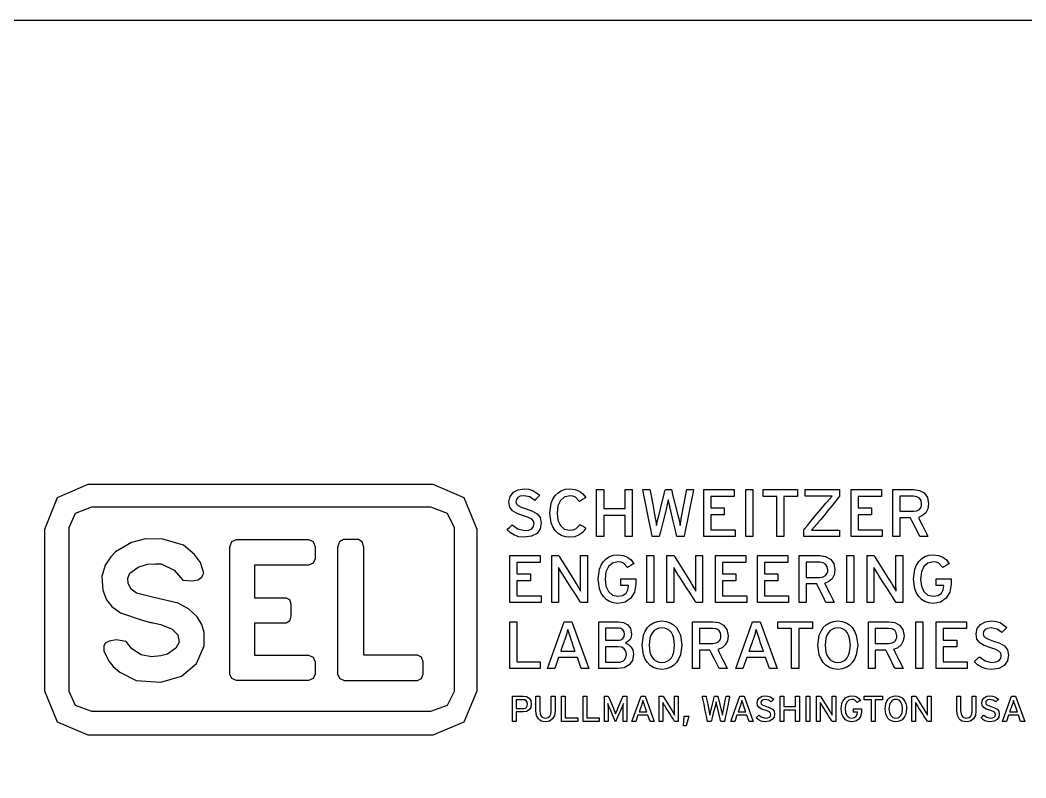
# Model space of a CAD drawing. Extents: x 294.5 to 305.5, y 218.5 to 222.1.
# Drawn here: x 298.194 to 299.939, y 220.738 to 222.052 of the extents above; entities that cross this region are included whole.
import ezdxf

# ---------------------------------------------------------------- set-up
doc = ezdxf.new("R2010")
doc.units = 0
doc.header["$MEASUREMENT"] = 0
doc.layers.get('0').update_dxf_attribs({"linetype": 'CONTINUOUS'})

msp = doc.modelspace()

# ---------------------------------------------------------------- linework, layer by layer
at = {"color": 7}
for points in [[(298.0355, 222.0523), (300, 222.0523), (301.9645, 222.0523), (303.6782, 222.0523), (304.8903, 222.0523), (305.2299, 222.0523), (305.3501, 222.0523), (305.4999, 221.9025), (305.4999, 221.78), (305.4999, 221.4572), (305.4999, 220.4775), (305.4999, 219.4978), (305.4999, 219.1749), (305.4999, 219.0525)], [(298.3119, 221.2474), (298.3376, 221.2474), (298.4053, 221.2474), (298.5011, 221.2474), (298.6109, 221.2474), (298.7208, 221.2474), (298.8166, 221.2474), (298.8843, 221.2474), (298.91, 221.2474), (298.9642, 221.2243), (298.9868, 221.1694), (298.9868, 221.1573), (298.9868, 221.1254), (298.9868, 221.0288), (298.9868, 220.9322), (298.9868, 220.9003), (298.9868, 220.8883), (298.9642, 220.8344), (298.91, 220.812), (298.8843, 220.812), (298.8166, 220.812), (298.7208, 220.812), (298.6109, 220.812), (298.5011, 220.812), (298.4053, 220.812), (298.3376, 220.812), (298.3119, 220.812), (298.2588, 220.8344), (298.2366, 220.8883), (298.2366, 220.9003), (298.2366, 220.9322), (298.2366, 221.0288), (298.2366, 221.1254), (298.2366, 221.1573), (298.2366, 221.1694), (298.2588, 221.2243), (298.3119, 221.2474)], [(299.0682, 221.1551), (299.0596, 221.156), (299.0519, 221.1587), (299.045, 221.1628), (299.0392, 221.1683), (299.0406, 221.1697), (299.0436, 221.1726), (299.0466, 221.1755), (299.048, 221.1768), (299.0577, 221.1696), (299.069, 221.167), (299.0766, 221.1677), (299.0818, 221.17), (299.085, 221.1737), (299.086, 221.1789), (299.085, 221.1831), (299.0819, 221.1865), (299.0762, 221.1895), (299.0675, 221.1924), (299.0563, 221.1963), (299.0484, 221.2009), (299.0437, 221.2073), (299.0421, 221.2165), (299.0442, 221.2259), (299.0499, 221.2331), (299.0585, 221.2376), (299.069, 221.2392), (299.0768, 221.2385), (299.0838, 221.2363), (299.0957, 221.228), (299.0943, 221.2266), (299.0913, 221.2236), (299.0884, 221.2206), (299.087, 221.2192), (299.0786, 221.2251), (299.068, 221.227), (299.0619, 221.2262), (299.0577, 221.2241), (299.0552, 221.2209), (299.0545, 221.2168), (299.0553, 221.2132), (299.0581, 221.2101), (299.0635, 221.2072), (299.0723, 221.2043), (299.0831, 221.2005), (299.0914, 221.1958), (299.0966, 221.1892), (299.0984, 221.1799), (299.0966, 221.1697), (299.0911, 221.1619), (299.0817, 221.1569), (299.0682, 221.1551)], [(299.1477, 221.1551), (299.1402, 221.1559), (299.1335, 221.1582), (299.1276, 221.1619), (299.1226, 221.1669), (299.1186, 221.173), (299.1157, 221.1802), (299.1133, 221.1972), (299.1157, 221.2142), (299.1186, 221.2214), (299.1226, 221.2275), (299.1276, 221.2324), (299.1335, 221.2361), (299.1402, 221.2384), (299.1477, 221.2392), (299.1569, 221.2382), (299.1645, 221.2353), (299.1707, 221.2305), (299.1755, 221.224), (299.1738, 221.2229), (299.1701, 221.2206), (299.1664, 221.2182), (299.1647, 221.2172), (299.1578, 221.2245), (299.1533, 221.2264), (299.1477, 221.227), (299.1384, 221.2249), (299.1315, 221.219), (299.1273, 221.2096), (299.1258, 221.1972), (299.1273, 221.1848), (299.1315, 221.1754), (299.1384, 221.1694), (299.1477, 221.1673), (299.1535, 221.168), (299.1583, 221.1699), (299.1657, 221.1775), (299.1673, 221.1764), (299.1708, 221.1741), (299.1743, 221.1718), (299.1759, 221.1707), (299.1707, 221.164), (299.1642, 221.1591), (299.1565, 221.1561), (299.1477, 221.1551)], [(299.3461, 221.1565), (299.3442, 221.1565), (299.34, 221.1565), (299.3358, 221.1565), (299.3339, 221.1565), (299.3333, 221.1587), (299.3319, 221.1647), (299.3275, 221.1828), (299.3231, 221.2008), (299.3217, 221.2068), (299.3212, 221.209), (299.3188, 221.2199), (299.3164, 221.209), (299.3158, 221.2068), (299.3143, 221.2008), (299.3098, 221.1828), (299.3052, 221.1647), (299.3038, 221.1587), (299.3032, 221.1565), (299.3013, 221.1565), (299.2972, 221.1565), (299.293, 221.1565), (299.2911, 221.1565), (299.291, 221.1574), (299.2904, 221.16), (299.2885, 221.1692), (299.2859, 221.1822), (299.2828, 221.1972), (299.2798, 221.2121), (299.2771, 221.2251), (299.2752, 221.2344), (299.2747, 221.2369), (299.2745, 221.2379), (299.2764, 221.2379), (299.2806, 221.2379), (299.2848, 221.2379), (299.2867, 221.2379), (299.2872, 221.2356), (299.2883, 221.2298), (299.2917, 221.2121), (299.295, 221.1944), (299.2961, 221.1885), (299.2966, 221.1863), (299.2984, 221.1758), (299.3006, 221.1863), (299.3012, 221.1885), (299.3027, 221.1944), (299.3072, 221.2121), (299.3117, 221.2298), (299.3131, 221.2356), (299.3137, 221.2379), (299.3153, 221.2379), (299.3189, 221.2379), (299.3226, 221.2379), (299.3242, 221.2379), (299.3248, 221.2356), (299.3263, 221.2296), (299.3308, 221.2114), (299.3354, 221.1932), (299.3369, 221.1872), (299.3374, 221.185), (299.3395, 221.1758), (299.341, 221.1853), (299.3414, 221.1876), (299.3425, 221.1935), (299.3459, 221.2116), (299.3493, 221.2296), (299.3504, 221.2356), (299.3508, 221.2379), (299.3527, 221.2379), (299.3568, 221.2379), (299.3608, 221.2379), (299.3627, 221.2379), (299.3625, 221.2369), (299.362, 221.2344), (299.3601, 221.2251), (299.3574, 221.2121), (299.3544, 221.1972), (299.3513, 221.1822), (299.3487, 221.1692), (299.3468, 221.16), (299.3463, 221.1574), (299.3461, 221.1565)], [(299.5541, 221.1565), (299.5541, 221.1583), (299.5541, 221.1624), (299.5541, 221.1665), (299.5541, 221.1683), (299.5558, 221.1704), (299.5603, 221.1758), (299.5667, 221.1835), (299.5739, 221.1923), (299.5812, 221.201), (299.5876, 221.2087), (299.5921, 221.2141), (299.5938, 221.2162), (299.6031, 221.2267), (299.5954, 221.2267), (299.5867, 221.2267), (299.5854, 221.2267), (299.5819, 221.2267), (299.5715, 221.2267), (299.5611, 221.2267), (299.5576, 221.2267), (299.5563, 221.2267), (299.5563, 221.2284), (299.5563, 221.2323), (299.5563, 221.2361), (299.5563, 221.2379), (299.5589, 221.2379), (299.5656, 221.2379), (299.5752, 221.2379), (299.5861, 221.2379), (299.5971, 221.2379), (299.6067, 221.2379), (299.6134, 221.2379), (299.616, 221.2379), (299.616, 221.236), (299.616, 221.2319), (299.616, 221.2278), (299.616, 221.226), (299.6143, 221.2239), (299.6098, 221.2185), (299.6035, 221.2108), (299.5963, 221.2019), (299.5891, 221.1931), (299.5828, 221.1854), (299.5783, 221.1799), (299.5767, 221.1778), (299.5675, 221.1673), (299.5751, 221.1676), (299.5838, 221.1677), (299.5852, 221.1677), (299.5888, 221.1677), (299.5999, 221.1677), (299.611, 221.1677), (299.6146, 221.1677), (299.616, 221.1677), (299.616, 221.1659), (299.616, 221.1621), (299.616, 221.1582), (299.616, 221.1565), (299.6133, 221.1565), (299.6063, 221.1565), (299.5964, 221.1565), (299.585, 221.1565), (299.5737, 221.1565), (299.5638, 221.1565), (299.5568, 221.1565), (299.5541, 221.1565)], [(299.7528, 221.1897), (299.7535, 221.1883), (299.7554, 221.1845), (299.7611, 221.1731), (299.7668, 221.1617), (299.7687, 221.1579), (299.7694, 221.1565), (299.7672, 221.1565), (299.7624, 221.1565), (299.7575, 221.1565), (299.7554, 221.1565), (299.7547, 221.1579), (299.7528, 221.1615), (299.7472, 221.1726), (299.7416, 221.1837), (299.7398, 221.1873), (299.7391, 221.1887), (299.7362, 221.1887), (299.7299, 221.1887), (299.7236, 221.1887), (299.7208, 221.1887), (299.7208, 221.1873), (299.7208, 221.1837), (299.7208, 221.1726), (299.7208, 221.1615), (299.7208, 221.1579), (299.7208, 221.1565), (299.7189, 221.1565), (299.7147, 221.1565), (299.7106, 221.1565), (299.7087, 221.1565), (299.7087, 221.1574), (299.7087, 221.16), (299.7087, 221.1692), (299.7087, 221.1822), (299.7087, 221.1972), (299.7087, 221.2121), (299.7087, 221.2251), (299.7087, 221.2344), (299.7087, 221.2369), (299.7087, 221.2379), (299.7103, 221.2379), (299.7143, 221.2379), (299.7266, 221.2379), (299.7389, 221.2379), (299.743, 221.2379), (299.7445, 221.2379), (299.7546, 221.2364), (299.7629, 221.232), (299.7685, 221.2244), (299.7706, 221.2134), (299.7694, 221.2047), (299.7658, 221.1978), (299.7602, 221.1928), (299.7528, 221.1897)], [(299.7445, 221.2263), (299.7435, 221.2263), (299.7408, 221.2263), (299.7326, 221.2263), (299.7245, 221.2263), (299.7218, 221.2263), (299.7208, 221.2263), (299.7208, 221.2252), (299.7208, 221.2223), (299.7208, 221.2133), (299.7208, 221.2043), (299.7208, 221.2013), (299.7208, 221.2002), (299.7218, 221.2002), (299.7245, 221.2002), (299.7326, 221.2002), (299.7408, 221.2002), (299.7435, 221.2002), (299.7445, 221.2002), (299.7501, 221.201), (299.7545, 221.2034), (299.7574, 221.2074), (299.7581, 221.21), (299.7584, 221.2131), (299.7574, 221.2188), (299.7546, 221.2229), (299.7502, 221.2255), (299.7445, 221.2263)], [(298.3178, 221.2073), (298.2897, 221.1965), (298.2783, 221.1714), (298.2783, 221.1592), (298.2783, 221.1272), (298.2783, 221.0298), (298.2783, 220.9325), (298.2783, 220.9004), (298.2783, 220.8883), (298.2897, 220.8636), (298.3178, 220.8533), (298.3244, 220.8533), (298.3431, 220.8533), (298.4098, 220.8533), (298.5042, 220.8533), (298.6123, 220.8533), (298.7204, 220.8533), (298.8148, 220.8533), (298.8815, 220.8533), (298.9002, 220.8533), (298.9068, 220.8533), (298.9357, 220.8636), (298.9477, 220.8883), (298.9477, 220.9004), (298.9477, 220.9325), (298.9477, 221.0298), (298.9477, 221.1272), (298.9477, 221.1592), (298.9477, 221.1714), (298.9357, 221.1965), (298.9068, 221.2073), (298.9002, 221.2073), (298.8815, 221.2073), (298.8148, 221.2073), (298.7204, 221.2073), (298.6123, 221.2073), (298.5042, 221.2073), (298.4098, 221.2073), (298.3431, 221.2073), (298.3244, 221.2073), (298.3178, 221.2073)], [(298.3778, 220.9741), (298.3609, 220.9769), (298.3485, 220.9747), (298.3418, 220.9712), (298.3393, 220.9661), (298.3393, 220.9574), (298.3485, 220.9398), (298.3555, 220.9311), (298.3672, 220.9212), (298.3951, 220.9069), (298.4384, 220.9038), (298.4741, 220.9144), (298.4999, 220.9362), (298.5135, 220.9669), (298.5131, 220.9898), (298.5092, 221.0039), (298.5011, 221.0168), (298.4863, 221.0308), (298.4684, 221.0407), (298.4261, 221.0507), (298.396, 221.0583), (298.3866, 221.0653), (298.3812, 221.0748), (298.3806, 221.0839), (298.3844, 221.0927), (298.399, 221.1035), (298.4148, 221.1082), (298.4289, 221.1093), (298.4389, 221.109), (298.4612, 221.0978), (298.4762, 221.0809), (298.4924, 221.0795), (298.5022, 221.081), (298.5087, 221.0856), (298.5126, 221.0931), (298.5068, 221.1116), (298.4968, 221.1253), (298.4777, 221.1412), (298.4419, 221.152), (298.4114, 221.1524), (298.3875, 221.1461), (298.3597, 221.13), (298.3512, 221.1212), (298.3418, 221.1067), (298.3357, 221.0872), (298.3373, 221.0632), (298.344, 221.0463), (298.3531, 221.0349), (298.3683, 221.0242), (298.4058, 221.0111), (298.4204, 221.0073), (298.4232, 221.0067), (298.4217, 221.0073), (298.4383, 221.0036), (298.458, 220.9958), (298.4677, 220.9857), (298.4701, 220.9734), (298.4641, 220.9626), (298.4495, 220.9524), (298.4382, 220.9492), (298.4222, 220.9479), (298.4043, 220.9513), (298.3877, 220.9618), (298.3778, 220.9741)], [(298.5579, 221.1222), (298.5579, 221.1222), (298.5579, 221.1385), (298.5611, 221.1475), (298.5697, 221.1511), (298.5751, 221.1511), (298.5893, 221.1511), (298.6322, 221.1511), (298.6752, 221.1511), (298.6893, 221.1511), (298.6947, 221.1511), (298.7027, 221.1475), (298.7061, 221.1385), (298.7061, 221.1175), (298.7027, 221.1101), (298.6947, 221.107), (298.6907, 221.107), (298.68, 221.107), (298.6476, 221.107), (298.6153, 221.107), (298.6046, 221.107), (298.6006, 221.107), (298.6006, 221.0981), (298.6006, 221.0785), (298.6006, 221.0589), (298.6006, 221.05), (298.6092, 221.05), (298.6282, 221.05), (298.6471, 221.05), (298.6557, 221.05), (298.6616, 221.0471), (298.6638, 221.0398), (298.6638, 221.0188), (298.6616, 221.0097), (298.6557, 221.0063), (298.6471, 221.0063), (298.6282, 221.0063), (298.6092, 221.0063), (298.6006, 221.0063), (298.6006, 220.9976), (298.6006, 220.9785), (298.6006, 220.9593), (298.6006, 220.9507), (298.6046, 220.9507), (298.6153, 220.9507), (298.6476, 220.9507), (298.68, 220.9507), (298.6907, 220.9507), (298.6947, 220.9507), (298.7027, 220.9472), (298.7061, 220.9391), (298.7061, 220.9178), (298.7027, 220.9103), (298.6947, 220.9069), (298.6893, 220.9069), (298.6752, 220.9069), (298.6322, 220.9069), (298.5893, 220.9069), (298.5751, 220.9069), (298.5697, 220.9069), (298.5611, 220.9103), (298.5579, 220.9178), (298.5579, 220.9266), (298.5579, 220.9497), (298.5579, 220.9825), (298.5579, 221.02), (298.5579, 221.0575), (298.5579, 221.0903), (298.5579, 221.1134), (298.5579, 221.1222)], [(298.745, 220.9178), (298.7488, 220.9103), (298.7564, 220.9069), (298.7619, 220.9069), (298.7763, 220.9069), (298.8199, 220.9069), (298.8636, 220.9069), (298.8779, 220.9069), (298.8834, 220.9069), (298.8905, 220.9103), (298.8937, 220.9178), (298.8937, 220.9391), (298.8905, 220.9472), (298.8834, 220.9507), (298.8794, 220.9507), (298.8689, 220.9507), (298.8369, 220.9507), (298.8049, 220.9507), (298.7943, 220.9507), (298.7903, 220.9507), (298.7903, 220.9587), (298.7903, 220.9799), (298.7903, 221.0099), (298.7903, 221.0442), (298.7903, 221.0786), (298.7903, 221.1086), (298.7903, 221.1298), (298.7903, 221.1378), (298.7875, 221.1471), (298.7812, 221.1511), (298.7771, 221.1511), (298.768, 221.1511), (298.759, 221.1511), (298.7549, 221.1511), (298.7482, 221.1471), (298.745, 221.1378), (298.745, 221.1293), (298.745, 221.1068), (298.745, 221.075), (298.745, 221.0385), (298.745, 221.002), (298.745, 220.9702), (298.745, 220.9477), (298.745, 220.9391), (298.745, 220.9178)], [(299.1667, 221.0419), (299.1653, 221.0441), (299.1616, 221.0498), (299.1565, 221.058), (299.1505, 221.0673), (299.1446, 221.0766), (299.1394, 221.0848), (299.1357, 221.0905), (299.1343, 221.0927), (299.1282, 221.1029), (299.1282, 221.0993), (299.1283, 221.094), (299.1284, 221.0839), (299.1284, 221.0821), (299.1284, 221.0773), (299.1284, 221.0629), (299.1284, 221.0484), (299.1284, 221.0437), (299.1284, 221.0419), (299.1265, 221.0419), (299.1225, 221.0419), (299.1184, 221.0419), (299.1165, 221.0419), (299.1165, 221.0428), (299.1165, 221.0454), (299.1165, 221.0546), (299.1165, 221.0676), (299.1165, 221.0826), (299.1165, 221.0975), (299.1165, 221.1105), (299.1165, 221.1198), (299.1165, 221.1223), (299.1165, 221.1233), (299.1184, 221.1233), (299.1227, 221.1233), (299.127, 221.1233), (299.1289, 221.1233), (299.1302, 221.1211), (299.1337, 221.1155), (299.1444, 221.0983), (299.1551, 221.0812), (299.1586, 221.0755), (299.1599, 221.0734), (299.1665, 221.0619), (299.1665, 221.0656), (299.1665, 221.071), (299.1665, 221.0812), (299.1665, 221.083), (299.1665, 221.0878), (299.1665, 221.1022), (299.1665, 221.1167), (299.1665, 221.1214), (299.1665, 221.1233), (299.1684, 221.1233), (299.1725, 221.1233), (299.1765, 221.1233), (299.1784, 221.1233), (299.1784, 221.1223), (299.1784, 221.1198), (299.1784, 221.1105), (299.1784, 221.0975), (299.1784, 221.0826), (299.1784, 221.0676), (299.1784, 221.0546), (299.1784, 221.0454), (299.1784, 221.0428), (299.1784, 221.0419), (299.1766, 221.0419), (299.1725, 221.0419), (299.1685, 221.0419), (299.1667, 221.0419)], [(299.2313, 221.0405), (299.2238, 221.0413), (299.217, 221.0436), (299.2112, 221.0473), (299.2062, 221.0523), (299.2022, 221.0584), (299.1993, 221.0655), (299.1969, 221.0826), (299.1993, 221.0996), (299.2022, 221.1067), (299.2062, 221.1129), (299.2112, 221.1178), (299.217, 221.1215), (299.2238, 221.1238), (299.2313, 221.1246), (299.2404, 221.1236), (299.248, 221.1207), (299.2541, 221.1159), (299.2589, 221.1093), (299.2573, 221.1083), (299.2536, 221.106), (299.2499, 221.1036), (299.2483, 221.1026), (299.2413, 221.11), (299.2369, 221.1118), (299.2313, 221.1124), (299.2218, 221.1103), (299.2149, 221.1043), (299.2107, 221.0949), (299.2093, 221.0826), (299.2107, 221.0702), (299.2149, 221.0608), (299.2218, 221.0548), (299.2313, 221.0527), (299.2398, 221.0542), (299.2455, 221.0583), (299.2487, 221.0642), (299.2498, 221.071), (299.2498, 221.0714), (299.2477, 221.0714), (299.2432, 221.0714), (299.2386, 221.0714), (299.2366, 221.0714), (299.2366, 221.0732), (299.2366, 221.0773), (299.2366, 221.0814), (299.2366, 221.0832), (299.2377, 221.0832), (299.2406, 221.0832), (299.2494, 221.0832), (299.2583, 221.0832), (299.2612, 221.0832), (299.2623, 221.0832), (299.2623, 221.0818), (299.2623, 221.0785), (299.2623, 221.0752), (299.2623, 221.0737), (299.26, 221.0597), (299.2536, 221.0492), (299.2438, 221.0427), (299.2313, 221.0405)], [(299.3668, 221.0419), (299.3654, 221.0441), (299.3617, 221.0498), (299.3565, 221.058), (299.3505, 221.0673), (299.3445, 221.0766), (299.3393, 221.0848), (299.3356, 221.0905), (299.3342, 221.0927), (299.3283, 221.1029), (299.3283, 221.0993), (299.3283, 221.094), (299.3283, 221.0839), (299.3283, 221.0821), (299.3283, 221.0773), (299.3283, 221.0629), (299.3283, 221.0484), (299.3283, 221.0437), (299.3283, 221.0419), (299.3264, 221.0419), (299.3223, 221.0419), (299.3183, 221.0419), (299.3164, 221.0419), (299.3164, 221.0428), (299.3164, 221.0454), (299.3164, 221.0546), (299.3164, 221.0676), (299.3164, 221.0826), (299.3164, 221.0975), (299.3164, 221.1105), (299.3164, 221.1198), (299.3164, 221.1223), (299.3164, 221.1233), (299.3184, 221.1233), (299.3227, 221.1233), (299.327, 221.1233), (299.329, 221.1233), (299.3303, 221.1211), (299.3338, 221.1155), (299.3444, 221.0983), (299.355, 221.0812), (299.3585, 221.0755), (299.3598, 221.0734), (299.3666, 221.0619), (299.3666, 221.0656), (299.3665, 221.071), (299.3664, 221.0812), (299.3664, 221.083), (299.3664, 221.0878), (299.3664, 221.1022), (299.3664, 221.1167), (299.3664, 221.1214), (299.3664, 221.1233), (299.3683, 221.1233), (299.3724, 221.1233), (299.3764, 221.1233), (299.3783, 221.1233), (299.3783, 221.1223), (299.3783, 221.1198), (299.3783, 221.1105), (299.3783, 221.0975), (299.3783, 221.0826), (299.3783, 221.0676), (299.3783, 221.0546), (299.3783, 221.0454), (299.3783, 221.0428), (299.3783, 221.0419), (299.3765, 221.0419), (299.3725, 221.0419), (299.3686, 221.0419), (299.3668, 221.0419)], [(299.59, 221.0751), (299.5908, 221.0737), (299.5927, 221.0699), (299.5984, 221.0585), (299.6042, 221.0471), (299.6061, 221.0433), (299.6068, 221.0419), (299.6046, 221.0419), (299.5997, 221.0419), (299.5948, 221.0419), (299.5926, 221.0419), (299.5919, 221.0433), (299.5901, 221.0469), (299.5845, 221.058), (299.579, 221.069), (299.5772, 221.0727), (299.5765, 221.0741), (299.5736, 221.0741), (299.5673, 221.0741), (299.561, 221.0741), (299.5582, 221.0741), (299.5582, 221.0727), (299.5582, 221.069), (299.5582, 221.058), (299.5582, 221.0469), (299.5582, 221.0433), (299.5582, 221.0419), (299.5563, 221.0419), (299.5522, 221.0419), (299.548, 221.0419), (299.5461, 221.0419), (299.5461, 221.0428), (299.5461, 221.0454), (299.5461, 221.0546), (299.5461, 221.0676), (299.5461, 221.0826), (299.5461, 221.0975), (299.5461, 221.1105), (299.5461, 221.1198), (299.5461, 221.1223), (299.5461, 221.1233), (299.5477, 221.1233), (299.5517, 221.1233), (299.564, 221.1233), (299.5763, 221.1233), (299.5804, 221.1233), (299.5819, 221.1233), (299.5919, 221.1218), (299.6002, 221.1174), (299.6059, 221.1098), (299.608, 221.0988), (299.6068, 221.0901), (299.6032, 221.0832), (299.5976, 221.0781), (299.59, 221.0751)], [(299.714, 221.0419), (299.7126, 221.0441), (299.7089, 221.0498), (299.7037, 221.058), (299.6978, 221.0673), (299.6918, 221.0766), (299.6867, 221.0848), (299.683, 221.0905), (299.6816, 221.0927), (299.6755, 221.1029), (299.6755, 221.0993), (299.6756, 221.094), (299.6757, 221.0839), (299.6757, 221.0821), (299.6757, 221.0773), (299.6757, 221.0629), (299.6757, 221.0484), (299.6757, 221.0437), (299.6757, 221.0419), (299.6738, 221.0419), (299.6697, 221.0419), (299.6657, 221.0419), (299.6638, 221.0419), (299.6638, 221.0428), (299.6638, 221.0454), (299.6638, 221.0546), (299.6638, 221.0676), (299.6638, 221.0826), (299.6638, 221.0975), (299.6638, 221.1105), (299.6638, 221.1198), (299.6638, 221.1223), (299.6638, 221.1233), (299.6657, 221.1233), (299.67, 221.1233), (299.6742, 221.1233), (299.6762, 221.1233), (299.6775, 221.1211), (299.681, 221.1155), (299.6917, 221.0983), (299.7024, 221.0812), (299.7059, 221.0755), (299.7072, 221.0734), (299.714, 221.0619), (299.714, 221.0656), (299.7139, 221.071), (299.7138, 221.0812), (299.7138, 221.083), (299.7138, 221.0878), (299.7138, 221.1022), (299.7138, 221.1167), (299.7138, 221.1214), (299.7138, 221.1233), (299.7157, 221.1233), (299.7197, 221.1233), (299.7238, 221.1233), (299.7257, 221.1233), (299.7257, 221.1223), (299.7257, 221.1198), (299.7257, 221.1105), (299.7257, 221.0975), (299.7257, 221.0826), (299.7257, 221.0676), (299.7257, 221.0546), (299.7257, 221.0454), (299.7257, 221.0428), (299.7257, 221.0419), (299.7239, 221.0419), (299.7198, 221.0419), (299.7158, 221.0419), (299.714, 221.0419)], [(299.7786, 221.0405), (299.7711, 221.0413), (299.7643, 221.0436), (299.7584, 221.0473), (299.7535, 221.0523), (299.7495, 221.0584), (299.7466, 221.0655), (299.7442, 221.0826), (299.7466, 221.0996), (299.7495, 221.1067), (299.7535, 221.1129), (299.7584, 221.1178), (299.7643, 221.1215), (299.7711, 221.1238), (299.7786, 221.1246), (299.7877, 221.1236), (299.7953, 221.1207), (299.8015, 221.1159), (299.8062, 221.1093), (299.8045, 221.1083), (299.8009, 221.106), (299.7972, 221.1036), (299.7955, 221.1026), (299.7886, 221.11), (299.7842, 221.1118), (299.7786, 221.1124), (299.7691, 221.1103), (299.7622, 221.1043), (299.758, 221.0949), (299.7565, 221.0826), (299.758, 221.0702), (299.7622, 221.0608), (299.7691, 221.0548), (299.7786, 221.0527), (299.787, 221.0542), (299.7928, 221.0583), (299.796, 221.0642), (299.7971, 221.071), (299.7971, 221.0714), (299.795, 221.0714), (299.7904, 221.0714), (299.7859, 221.0714), (299.7838, 221.0714), (299.7838, 221.0732), (299.7838, 221.0773), (299.7838, 221.0814), (299.7838, 221.0832), (299.7849, 221.0832), (299.7879, 221.0832), (299.7967, 221.0832), (299.8056, 221.0832), (299.8085, 221.0832), (299.8096, 221.0832), (299.8096, 221.0818), (299.8096, 221.0785), (299.8096, 221.0752), (299.8096, 221.0737), (299.8073, 221.0597), (299.8009, 221.0492), (299.7911, 221.0427), (299.7786, 221.0405)], [(299.5819, 221.1117), (299.5809, 221.1117), (299.5782, 221.1117), (299.57, 221.1117), (299.5619, 221.1117), (299.5592, 221.1117), (299.5582, 221.1117), (299.5582, 221.1106), (299.5582, 221.1076), (299.5582, 221.0987), (299.5582, 221.0897), (299.5582, 221.0867), (299.5582, 221.0856), (299.5592, 221.0856), (299.5619, 221.0856), (299.57, 221.0856), (299.5782, 221.0856), (299.5809, 221.0856), (299.5819, 221.0856), (299.5875, 221.0864), (299.5918, 221.0887), (299.5946, 221.0928), (299.5954, 221.0954), (299.5956, 221.0985), (299.5946, 221.1041), (299.5918, 221.1083), (299.5875, 221.1108), (299.5819, 221.1117)], [(299.2304, 220.9273), (299.2291, 220.9273), (299.2254, 220.9273), (299.2143, 220.9273), (299.2031, 220.9273), (299.1995, 220.9273), (299.1981, 220.9273), (299.1981, 220.9282), (299.1981, 220.9308), (299.1981, 220.94), (299.1981, 220.953), (299.1981, 220.9679), (299.1981, 220.9829), (299.1981, 220.9959), (299.1981, 221.0051), (299.1981, 221.0077), (299.1981, 221.0086), (299.1995, 221.0086), (299.2033, 221.0086), (299.2149, 221.0086), (299.2264, 221.0086), (299.2302, 221.0086), (299.2316, 221.0086), (299.2413, 221.0073), (299.2487, 221.0032), (299.2534, 220.9966), (299.255, 220.9876), (299.2543, 220.9819), (299.2521, 220.9773), (299.2447, 220.9713), (299.2496, 220.9691), (299.254, 220.9653), (299.2572, 220.9598), (299.2584, 220.9524), (299.2566, 220.9414), (299.2511, 220.9336), (299.2423, 220.9288), (299.2304, 220.9273)], [(299.3076, 220.9259), (299.3001, 220.9267), (299.2933, 220.929), (299.2875, 220.9327), (299.2825, 220.9376), (299.2785, 220.9438), (299.2756, 220.9509), (299.2732, 220.9679), (299.2756, 220.985), (299.2785, 220.9921), (299.2825, 220.9983), (299.2875, 221.0032), (299.2933, 221.0069), (299.3001, 221.0092), (299.3076, 221.01), (299.3152, 221.0092), (299.3219, 221.0069), (299.3278, 221.0032), (299.3328, 220.9983), (299.3368, 220.9921), (299.3398, 220.985), (299.3422, 220.9679), (299.3398, 220.9509), (299.3368, 220.9438), (299.3328, 220.9376), (299.3278, 220.9327), (299.3219, 220.929), (299.3152, 220.9267), (299.3076, 220.9259)], [(299.4047, 220.9605), (299.4055, 220.9591), (299.4073, 220.9553), (299.413, 220.9439), (299.4188, 220.9325), (299.4206, 220.9287), (299.4214, 220.9273), (299.4192, 220.9273), (299.4143, 220.9273), (299.4095, 220.9273), (299.4073, 220.9273), (299.4066, 220.9286), (299.4047, 220.9323), (299.3991, 220.9434), (299.3935, 220.9544), (299.3917, 220.9581), (299.391, 220.9595), (299.3881, 220.9595), (299.3818, 220.9595), (299.3756, 220.9595), (299.3727, 220.9595), (299.3727, 220.9581), (299.3727, 220.9544), (299.3727, 220.9434), (299.3727, 220.9323), (299.3727, 220.9286), (299.3727, 220.9273), (299.3708, 220.9273), (299.3667, 220.9273), (299.3625, 220.9273), (299.3607, 220.9273), (299.3607, 220.9282), (299.3607, 220.9308), (299.3607, 220.94), (299.3607, 220.953), (299.3607, 220.9679), (299.3607, 220.9829), (299.3607, 220.9959), (299.3607, 221.0051), (299.3607, 221.0077), (299.3607, 221.0086), (299.3622, 221.0086), (299.3662, 221.0086), (299.3785, 221.0086), (299.3908, 221.0086), (299.3949, 221.0086), (299.3964, 221.0086), (299.4064, 221.0072), (299.4148, 221.0028), (299.4204, 220.9952), (299.4225, 220.9842), (299.4213, 220.9755), (299.4178, 220.9685), (299.4122, 220.9635), (299.4047, 220.9605)], [(299.6129, 220.9259), (299.6054, 220.9267), (299.5987, 220.929), (299.5928, 220.9327), (299.5878, 220.9376), (299.5839, 220.9438), (299.5809, 220.9509), (299.5785, 220.9679), (299.5809, 220.985), (299.5839, 220.9921), (299.5878, 220.9983), (299.5928, 221.0032), (299.5987, 221.0069), (299.6054, 221.0092), (299.6129, 221.01), (299.6205, 221.0092), (299.6273, 221.0069), (299.6332, 221.0032), (299.6382, 220.9983), (299.6422, 220.9921), (299.6451, 220.985), (299.6475, 220.9679), (299.6451, 220.9509), (299.6422, 220.9438), (299.6382, 220.9376), (299.6332, 220.9327), (299.6273, 220.929), (299.6205, 220.9267), (299.6129, 220.9259)], [(299.7099, 220.9605), (299.7106, 220.9591), (299.7125, 220.9553), (299.7182, 220.9439), (299.7239, 220.9325), (299.7258, 220.9287), (299.7265, 220.9273), (299.7243, 220.9273), (299.7195, 220.9273), (299.7147, 220.9273), (299.7125, 220.9273), (299.7118, 220.9286), (299.7099, 220.9323), (299.7044, 220.9434), (299.6989, 220.9544), (299.697, 220.9581), (299.6964, 220.9595), (299.6935, 220.9595), (299.6872, 220.9595), (299.6809, 220.9595), (299.678, 220.9595), (299.678, 220.9581), (299.678, 220.9544), (299.678, 220.9434), (299.678, 220.9323), (299.678, 220.9286), (299.678, 220.9273), (299.6762, 220.9273), (299.672, 220.9273), (299.6679, 220.9273), (299.666, 220.9273), (299.666, 220.9282), (299.666, 220.9308), (299.666, 220.94), (299.666, 220.953), (299.666, 220.9679), (299.666, 220.9829), (299.666, 220.9959), (299.666, 221.0051), (299.666, 221.0077), (299.666, 221.0086), (299.6675, 221.0086), (299.6716, 221.0086), (299.6839, 221.0086), (299.6962, 221.0086), (299.7002, 221.0086), (299.7018, 221.0086), (299.7118, 221.0072), (299.7201, 221.0028), (299.7258, 220.9952), (299.7279, 220.9842), (299.7266, 220.9755), (299.723, 220.9685), (299.7174, 220.9635), (299.7099, 220.9605)], [(299.8789, 220.9259), (299.8704, 220.9268), (299.8626, 220.9295), (299.8557, 220.9336), (299.85, 220.9391), (299.8513, 220.9405), (299.8544, 220.9434), (299.8574, 220.9463), (299.8588, 220.9476), (299.8685, 220.9407), (299.88, 220.9381), (299.8874, 220.9388), (299.8926, 220.941), (299.8957, 220.9447), (299.8967, 220.95), (299.8958, 220.954), (299.8927, 220.9574), (299.887, 220.9603), (299.8784, 220.9632), (299.8672, 220.9671), (299.8592, 220.9717), (299.8545, 220.9781), (299.853, 220.9873), (299.8551, 220.9967), (299.8608, 221.0039), (299.8693, 221.0084), (299.8798, 221.01), (299.8876, 221.0092), (299.8946, 221.0071), (299.9064, 220.9988), (299.9051, 220.9974), (299.9021, 220.9944), (299.8991, 220.9914), (299.8978, 220.99), (299.8894, 220.9959), (299.8789, 220.9978), (299.8727, 220.997), (299.8685, 220.9949), (299.866, 220.9918), (299.8652, 220.988), (299.866, 220.9841), (299.8688, 220.981), (299.8743, 220.9781), (299.883, 220.9751), (299.8939, 220.9713), (299.9021, 220.9666), (299.9073, 220.96), (299.9091, 220.9507), (299.9073, 220.9406), (299.9019, 220.9328), (299.8925, 220.9277), (299.8789, 220.9259)], [(299.1508, 220.9761), (299.1473, 220.9865), (299.1457, 220.9914), (299.1447, 220.9951), (299.1436, 220.9914), (299.1421, 220.9865), (299.1387, 220.9761), (299.1384, 220.9753), (299.1377, 220.9732), (299.1354, 220.9668), (299.1331, 220.9604), (299.1324, 220.9582), (299.1321, 220.9574), (299.1332, 220.9574), (299.136, 220.9574), (299.1447, 220.9574), (299.1533, 220.9574), (299.1561, 220.9574), (299.1572, 220.9574), (299.1569, 220.9582), (299.1562, 220.9604), (299.154, 220.9668), (299.1518, 220.9732), (299.151, 220.9753), (299.1508, 220.9761)], [(299.2315, 220.9975), (299.2305, 220.9975), (299.228, 220.9975), (299.2205, 220.9975), (299.213, 220.9975), (299.2105, 220.9975), (299.2096, 220.9975), (299.2096, 220.9965), (299.2096, 220.9942), (299.2096, 220.9869), (299.2096, 220.9797), (299.2096, 220.9773), (299.2096, 220.9764), (299.2105, 220.9764), (299.213, 220.9764), (299.2205, 220.9764), (299.228, 220.9764), (299.2305, 220.9764), (299.2315, 220.9764), (299.2343, 220.9767), (299.2367, 220.9773), (299.2402, 220.9796), (299.2422, 220.983), (299.2428, 220.9869), (299.2422, 220.991), (299.2402, 220.9944), (299.2367, 220.9966), (299.2343, 220.9972), (299.2315, 220.9975)], [(299.3076, 220.9978), (299.3026, 220.9973), (299.2982, 220.9957), (299.2944, 220.9932), (299.2913, 220.9897), (299.2888, 220.9854), (299.287, 220.9803), (299.2855, 220.9679), (299.287, 220.9556), (299.2888, 220.9505), (299.2913, 220.9462), (299.2944, 220.9427), (299.2982, 220.9402), (299.3026, 220.9386), (299.3076, 220.9381), (299.3127, 220.9386), (299.3171, 220.9402), (299.321, 220.9427), (299.3241, 220.9462), (299.3266, 220.9505), (299.3284, 220.9556), (299.3298, 220.9679), (299.3284, 220.9803), (299.3266, 220.9854), (299.3241, 220.9897), (299.321, 220.9932), (299.3171, 220.9957), (299.3127, 220.9973), (299.3076, 220.9978)], [(299.3964, 220.9971), (299.3954, 220.9971), (299.3927, 220.9971), (299.3846, 220.9971), (299.3764, 220.9971), (299.3737, 220.9971), (299.3727, 220.9971), (299.3727, 220.996), (299.3727, 220.993), (299.3727, 220.9841), (299.3727, 220.9751), (299.3727, 220.9721), (299.3727, 220.971), (299.3737, 220.971), (299.3764, 220.971), (299.3846, 220.971), (299.3927, 220.971), (299.3954, 220.971), (299.3964, 220.971), (299.402, 220.9718), (299.4063, 220.9741), (299.4092, 220.9782), (299.4099, 220.9808), (299.4102, 220.9839), (299.4092, 220.9895), (299.4064, 220.9937), (299.4021, 220.9962), (299.3964, 220.9971)], [(299.4775, 220.9761), (299.474, 220.9865), (299.4724, 220.9914), (299.4714, 220.9951), (299.4703, 220.9914), (299.4688, 220.9865), (299.4654, 220.9761), (299.4651, 220.9753), (299.4644, 220.9732), (299.4621, 220.9668), (299.4599, 220.9604), (299.4591, 220.9582), (299.4588, 220.9574), (299.4599, 220.9574), (299.4628, 220.9574), (299.4715, 220.9574), (299.4801, 220.9574), (299.483, 220.9574), (299.4841, 220.9574), (299.4838, 220.9582), (299.4831, 220.9604), (299.4808, 220.9668), (299.4785, 220.9732), (299.4778, 220.9753), (299.4775, 220.9761)], [(299.6129, 220.9978), (299.6079, 220.9973), (299.6035, 220.9957), (299.5997, 220.9932), (299.5966, 220.9897), (299.5941, 220.9854), (299.5923, 220.9803), (299.5909, 220.9679), (299.5923, 220.9556), (299.5941, 220.9505), (299.5966, 220.9462), (299.5997, 220.9427), (299.6035, 220.9402), (299.6079, 220.9386), (299.6129, 220.9381), (299.618, 220.9386), (299.6224, 220.9402), (299.6262, 220.9427), (299.6293, 220.9462), (299.6318, 220.9505), (299.6335, 220.9556), (299.635, 220.9679), (299.6335, 220.9803), (299.6318, 220.9854), (299.6293, 220.9897), (299.6262, 220.9932), (299.6224, 220.9957), (299.618, 220.9973), (299.6129, 220.9978)], [(299.7018, 220.9971), (299.7008, 220.9971), (299.6981, 220.9971), (299.6899, 220.9971), (299.6817, 220.9971), (299.6791, 220.9971), (299.678, 220.9971), (299.678, 220.996), (299.678, 220.993), (299.678, 220.9841), (299.678, 220.9751), (299.678, 220.9721), (299.678, 220.971), (299.6791, 220.971), (299.6817, 220.971), (299.6899, 220.971), (299.6981, 220.971), (299.7008, 220.971), (299.7018, 220.971), (299.7074, 220.9718), (299.7117, 220.9741), (299.7145, 220.9782), (299.7153, 220.9808), (299.7155, 220.9839), (299.7145, 220.9895), (299.7117, 220.9937), (299.7074, 220.9962), (299.7018, 220.9971)], [(299.2318, 220.9652), (299.2309, 220.9652), (299.2283, 220.9652), (299.2207, 220.9652), (299.2131, 220.9652), (299.2105, 220.9652), (299.2096, 220.9652), (299.2096, 220.9641), (299.2096, 220.9611), (299.2096, 220.9568), (299.2096, 220.9518), (299.2096, 220.9469), (299.2096, 220.9426), (299.2096, 220.9396), (299.2096, 220.9384), (299.2105, 220.9384), (299.213, 220.9384), (299.2205, 220.9384), (299.228, 220.9384), (299.2305, 220.9384), (299.2315, 220.9384), (299.2352, 220.9387), (299.2383, 220.9394), (299.2408, 220.9406), (299.2428, 220.9422), (299.2454, 220.9465), (299.2462, 220.952), (299.2453, 220.9575), (299.2424, 220.9617), (299.2379, 220.9643), (299.2318, 220.9652)], [(299.0667, 220.852), (299.0662, 220.852), (299.0649, 220.852), (299.0609, 220.852), (299.0569, 220.852), (299.0556, 220.852), (299.0551, 220.852), (299.0551, 220.8513), (299.0551, 220.8494), (299.0551, 220.8438), (299.0551, 220.8383), (299.0551, 220.8364), (299.0551, 220.8357), (299.0541, 220.8357), (299.0519, 220.8357), (299.0497, 220.8357), (299.0487, 220.8357), (299.0487, 220.8362), (299.0487, 220.8376), (299.0487, 220.8425), (299.0487, 220.8495), (299.0487, 220.8576), (299.0487, 220.8656), (299.0487, 220.8726), (299.0487, 220.8776), (299.0487, 220.879), (299.0487, 220.8794), (299.0495, 220.8794), (299.0516, 220.8794), (299.0579, 220.8794), (299.0641, 220.8794), (299.0662, 220.8794), (299.067, 220.8794), (299.0726, 220.8786), (299.0771, 220.876), (299.08, 220.8717), (299.0811, 220.8659), (299.08, 220.8599), (299.0771, 220.8555), (299.0725, 220.8529), (299.0667, 220.852)], [(299.0668, 220.8733), (299.0663, 220.8733), (299.065, 220.8733), (299.061, 220.8733), (299.057, 220.8733), (299.0556, 220.8733), (299.0551, 220.8733), (299.0551, 220.8727), (299.0551, 220.871), (299.0551, 220.8685), (299.0551, 220.8657), (299.0551, 220.8629), (299.0551, 220.8605), (299.0551, 220.8587), (299.0551, 220.8581), (299.0556, 220.8581), (299.057, 220.8581), (299.061, 220.8581), (299.065, 220.8581), (299.0663, 220.8581), (299.0668, 220.8581), (299.0686, 220.8582), (299.0702, 220.8586), (299.0715, 220.8593), (299.0726, 220.8602), (299.074, 220.8627), (299.0745, 220.8659), (299.0739, 220.8691), (299.0724, 220.8714), (299.07, 220.8728), (299.0668, 220.8733)], [(299.1057, 220.835), (299.1018, 220.8354), (299.0985, 220.8363), (299.0957, 220.8379), (299.0934, 220.8401), (299.0903, 220.846), (299.0892, 220.854), (299.0892, 220.8551), (299.0892, 220.858), (299.0892, 220.8667), (299.0892, 220.8755), (299.0892, 220.8784), (299.0892, 220.8794), (299.0903, 220.8794), (299.0925, 220.8794), (299.0948, 220.8794), (299.0958, 220.8794), (299.0958, 220.8784), (299.0958, 220.8755), (299.0958, 220.8669), (299.0958, 220.8583), (299.0958, 220.8554), (299.0958, 220.8544), (299.0965, 220.8488), (299.0984, 220.8447), (299.1015, 220.8423), (299.1058, 220.8415), (299.1103, 220.8423), (299.1134, 220.8447), (299.1152, 220.8485), (299.1158, 220.8537), (299.1158, 220.8548), (299.1158, 220.8577), (299.1158, 220.8666), (299.1158, 220.8754), (299.1158, 220.8783), (299.1158, 220.8794), (299.1169, 220.8794), (299.1191, 220.8794), (299.1214, 220.8794), (299.1225, 220.8794), (299.1225, 220.8784), (299.1225, 220.8755), (299.1225, 220.8667), (299.1225, 220.858), (299.1225, 220.8551), (299.1225, 220.854), (299.1214, 220.8459), (299.1181, 220.8399), (299.1129, 220.8363), (299.1095, 220.8353), (299.1057, 220.835)], [(299.2406, 220.8357), (299.2406, 220.8367), (299.2406, 220.8393), (299.2406, 220.8472), (299.2406, 220.8552), (299.2406, 220.8578), (299.2406, 220.8588), (299.2406, 220.8632), (299.2408, 220.8666), (299.2395, 220.8635), (299.2379, 220.8594), (299.2374, 220.8584), (299.2362, 220.8556), (299.2326, 220.8472), (299.2289, 220.8388), (299.2277, 220.8361), (299.2272, 220.835), (299.2268, 220.8361), (299.2256, 220.8388), (299.222, 220.8472), (299.2184, 220.8556), (299.2172, 220.8584), (299.2167, 220.8594), (299.2152, 220.8635), (299.214, 220.8666), (299.2141, 220.8632), (299.2142, 220.8588), (299.2142, 220.8578), (299.2142, 220.8552), (299.2142, 220.8472), (299.2142, 220.8393), (299.2142, 220.8367), (299.2142, 220.8357), (299.2132, 220.8357), (299.211, 220.8357), (299.2089, 220.8357), (299.2079, 220.8357), (299.2079, 220.8362), (299.2079, 220.8376), (299.2079, 220.8425), (299.2079, 220.8495), (299.2079, 220.8576), (299.2079, 220.8656), (299.2079, 220.8726), (299.2079, 220.8776), (299.2079, 220.879), (299.2079, 220.8794), (299.209, 220.8794), (299.2113, 220.8794), (299.2136, 220.8794), (299.2147, 220.8794), (299.2151, 220.8784), (299.2162, 220.8758), (299.2196, 220.8678), (299.223, 220.8597), (299.2241, 220.8571), (299.2245, 220.8561), (299.2261, 220.8521), (299.2274, 220.8486), (299.2304, 220.8561), (299.2309, 220.8571), (299.232, 220.8597), (299.2353, 220.8678), (299.2386, 220.8758), (299.2397, 220.8784), (299.2401, 220.8794), (299.2412, 220.8794), (299.2436, 220.8794), (299.246, 220.8794), (299.2471, 220.8794), (299.2471, 220.879), (299.2471, 220.8776), (299.2471, 220.8726), (299.2471, 220.8656), (299.2471, 220.8576), (299.2471, 220.8495), (299.2471, 220.8425), (299.2471, 220.8376), (299.2471, 220.8362), (299.2471, 220.8357), (299.2461, 220.8357), (299.2438, 220.8357), (299.2416, 220.8357), (299.2406, 220.8357)], [(299.2781, 220.8622), (299.2762, 220.8676), (299.2754, 220.8702), (299.2749, 220.872), (299.2743, 220.8702), (299.2734, 220.8675), (299.2716, 220.8618), (299.2715, 220.8614), (299.2711, 220.8603), (299.2699, 220.8569), (299.2686, 220.8535), (299.2682, 220.8524), (299.2681, 220.852), (299.2687, 220.852), (299.2702, 220.852), (299.2749, 220.852), (299.2795, 220.852), (299.2811, 220.852), (299.2817, 220.852), (299.2815, 220.8524), (299.2811, 220.8536), (299.2799, 220.8571), (299.2786, 220.8606), (299.2782, 220.8617), (299.2781, 220.8622)], [(299.33, 220.8357), (299.3292, 220.8369), (299.3272, 220.84), (299.3244, 220.8444), (299.3212, 220.8494), (299.318, 220.8545), (299.3152, 220.8589), (299.3133, 220.862), (299.3125, 220.8632), (299.3093, 220.8686), (299.3093, 220.8666), (299.3093, 220.8638), (299.3093, 220.8584), (299.3093, 220.8574), (299.3093, 220.8549), (299.3093, 220.8471), (299.3093, 220.8393), (299.3093, 220.8367), (299.3093, 220.8357), (299.3083, 220.8357), (299.3061, 220.8357), (299.3038, 220.8357), (299.3028, 220.8357), (299.3028, 220.8362), (299.3028, 220.8376), (299.3028, 220.8425), (299.3028, 220.8495), (299.3028, 220.8576), (299.3028, 220.8656), (299.3028, 220.8726), (299.3028, 220.8776), (299.3028, 220.879), (299.3028, 220.8794), (299.3039, 220.8794), (299.3062, 220.8794), (299.3086, 220.8794), (299.3096, 220.8794), (299.3103, 220.8783), (299.3122, 220.8753), (299.3179, 220.8661), (299.3236, 220.8568), (299.3255, 220.8538), (299.3262, 220.8527), (299.3283, 220.8494), (299.3298, 220.8466), (299.3298, 220.8485), (299.3298, 220.8514), (299.3298, 220.8567), (299.3298, 220.8577), (299.3298, 220.8603), (299.3298, 220.8681), (299.3298, 220.8759), (299.3298, 220.8785), (299.3298, 220.8794), (299.3308, 220.8794), (299.333, 220.8794), (299.3352, 220.8794), (299.3362, 220.8794), (299.3362, 220.879), (299.3362, 220.8776), (299.3362, 220.8726), (299.3362, 220.8656), (299.3362, 220.8576), (299.3362, 220.8495), (299.3362, 220.8425), (299.3362, 220.8376), (299.3362, 220.8362), (299.3362, 220.8357), (299.3353, 220.8357), (299.3331, 220.8357), (299.3309, 220.8357), (299.33, 220.8357)], [(299.4164, 220.8357), (299.4154, 220.8357), (299.4131, 220.8357), (299.4109, 220.8357), (299.4098, 220.8357), (299.4095, 220.8369), (299.4088, 220.8401), (299.4064, 220.8498), (299.4041, 220.8595), (299.4033, 220.8626), (299.403, 220.8639), (299.4019, 220.8696), (299.4005, 220.8639), (299.4002, 220.8626), (299.3994, 220.8595), (299.3969, 220.8498), (299.3945, 220.8401), (299.3937, 220.8369), (299.3934, 220.8357), (299.3924, 220.8357), (299.3902, 220.8357), (299.3879, 220.8357), (299.3869, 220.8357), (299.3868, 220.8362), (299.3865, 220.8376), (299.3855, 220.8425), (299.3841, 220.8495), (299.3824, 220.8576), (299.3808, 220.8656), (299.3794, 220.8726), (299.3783, 220.8776), (299.3781, 220.879), (299.378, 220.8794), (299.379, 220.8794), (299.3813, 220.8794), (299.3835, 220.8794), (299.3846, 220.8794), (299.3848, 220.8783), (299.3854, 220.8751), (299.3872, 220.8655), (299.389, 220.856), (299.3896, 220.8528), (299.3898, 220.8516), (299.3908, 220.8462), (299.392, 220.8516), (299.3923, 220.8528), (299.3931, 220.856), (299.3955, 220.8655), (299.3979, 220.8751), (299.3987, 220.8783), (299.399, 220.8794), (299.3999, 220.8794), (299.4019, 220.8794), (299.4038, 220.8794), (299.4047, 220.8794), (299.405, 220.8782), (299.4059, 220.875), (299.4083, 220.8652), (299.4107, 220.8554), (299.4116, 220.8522), (299.4119, 220.851), (299.4129, 220.8462), (299.4137, 220.8513), (299.4139, 220.8525), (299.4145, 220.8557), (299.4164, 220.8654), (299.4182, 220.8751), (299.4188, 220.8782), (299.419, 220.8794), (299.42, 220.8794), (299.4222, 220.8794), (299.4244, 220.8794), (299.4254, 220.8794), (299.4253, 220.879), (299.425, 220.8776), (299.424, 220.8726), (299.4226, 220.8656), (299.4209, 220.8576), (299.4193, 220.8495), (299.4178, 220.8425), (299.4168, 220.8376), (299.4165, 220.8362), (299.4164, 220.8357)], [(299.4498, 220.8622), (299.448, 220.8676), (299.4472, 220.8702), (299.4466, 220.872), (299.446, 220.8702), (299.4452, 220.8675), (299.4434, 220.8618), (299.4432, 220.8614), (299.4428, 220.8603), (299.4416, 220.8569), (299.4404, 220.8535), (299.44, 220.8524), (299.4398, 220.852), (299.4404, 220.852), (299.442, 220.852), (299.4466, 220.852), (299.4513, 220.852), (299.4528, 220.852), (299.4534, 220.852), (299.4532, 220.8524), (299.4528, 220.8536), (299.4516, 220.8571), (299.4504, 220.8606), (299.45, 220.8617), (299.4498, 220.8622)], [(299.487, 220.835), (299.4824, 220.8355), (299.4782, 220.8369), (299.4746, 220.8392), (299.4715, 220.8421), (299.4723, 220.8428), (299.4738, 220.8444), (299.4754, 220.8459), (299.4761, 220.8466), (299.4814, 220.8429), (299.4875, 220.8415), (299.4916, 220.8419), (299.4944, 220.843), (299.4961, 220.845), (299.4966, 220.8479), (299.4961, 220.8502), (299.4944, 220.852), (299.4914, 220.8535), (299.4868, 220.855), (299.4807, 220.8571), (299.4764, 220.8596), (299.4739, 220.863), (299.4731, 220.8679), (299.4742, 220.873), (299.4772, 220.8768), (299.4818, 220.8793), (299.4875, 220.8801), (299.4917, 220.8797), (299.4954, 220.8785), (299.5017, 220.874), (299.501, 220.8733), (299.4994, 220.8718), (299.4979, 220.8703), (299.4971, 220.8696), (299.4927, 220.8727), (299.487, 220.8737), (299.4837, 220.8733), (299.4814, 220.8721), (299.4801, 220.8704), (299.4797, 220.8683), (299.4801, 220.8662), (299.4816, 220.8645), (299.4845, 220.863), (299.4892, 220.8615), (299.495, 220.8594), (299.4994, 220.8568), (299.5023, 220.8532), (299.5032, 220.8483), (299.5023, 220.8429), (299.4993, 220.8387), (299.4942, 220.836), (299.487, 220.835)], [(299.6033, 220.8357), (299.6025, 220.8369), (299.6005, 220.84), (299.5977, 220.8444), (299.5945, 220.8494), (299.5913, 220.8545), (299.5885, 220.8589), (299.5866, 220.862), (299.5858, 220.8632), (299.5826, 220.8686), (299.5826, 220.8666), (299.5826, 220.8638), (299.5826, 220.8584), (299.5826, 220.8574), (299.5826, 220.8549), (299.5826, 220.8471), (299.5826, 220.8393), (299.5826, 220.8367), (299.5826, 220.8357), (299.5816, 220.8357), (299.5795, 220.8357), (299.5773, 220.8357), (299.5763, 220.8357), (299.5763, 220.8362), (299.5763, 220.8376), (299.5763, 220.8425), (299.5763, 220.8495), (299.5763, 220.8576), (299.5763, 220.8656), (299.5763, 220.8726), (299.5763, 220.8776), (299.5763, 220.879), (299.5763, 220.8794), (299.5773, 220.8794), (299.5796, 220.8794), (299.5819, 220.8794), (299.5829, 220.8794), (299.5836, 220.8783), (299.5855, 220.8753), (299.5912, 220.8661), (299.5969, 220.8568), (299.5988, 220.8538), (299.5995, 220.8527), (299.6016, 220.8494), (299.6031, 220.8466), (299.6031, 220.8485), (299.6031, 220.8514), (299.6031, 220.8567), (299.6031, 220.8577), (299.6031, 220.8603), (299.6031, 220.8681), (299.6031, 220.8759), (299.6031, 220.8785), (299.6031, 220.8794), (299.6041, 220.8794), (299.6063, 220.8794), (299.6085, 220.8794), (299.6095, 220.8794), (299.6095, 220.879), (299.6095, 220.8776), (299.6095, 220.8726), (299.6095, 220.8656), (299.6095, 220.8576), (299.6095, 220.8495), (299.6095, 220.8425), (299.6095, 220.8376), (299.6095, 220.8362), (299.6095, 220.8357), (299.6086, 220.8357), (299.6064, 220.8357), (299.6043, 220.8357), (299.6033, 220.8357)], [(299.6373, 220.835), (299.6333, 220.8354), (299.6297, 220.8367), (299.6265, 220.8386), (299.6238, 220.8413), (299.6217, 220.8445), (299.6202, 220.8483), (299.6189, 220.8574), (299.6192, 220.8623), (299.6202, 220.8667), (299.6217, 220.8706), (299.6238, 220.8739), (299.6265, 220.8765), (299.6297, 220.8785), (299.6333, 220.8797), (299.6373, 220.8801), (299.6423, 220.8796), (299.6463, 220.8781), (299.6496, 220.8755), (299.6521, 220.872), (299.6512, 220.8714), (299.6493, 220.8701), (299.6474, 220.8688), (299.6465, 220.8683), (299.6427, 220.8724), (299.6403, 220.8734), (299.6373, 220.8737), (299.6323, 220.8725), (299.6286, 220.8692), (299.6263, 220.8641), (299.6255, 220.8574), (299.6263, 220.8509), (299.6286, 220.8459), (299.6323, 220.8426), (299.6373, 220.8415), (299.6419, 220.8423), (299.6449, 220.8445), (299.6466, 220.8476), (299.6472, 220.8513), (299.6472, 220.8516), (299.6461, 220.8516), (299.6436, 220.8516), (299.6412, 220.8516), (299.6401, 220.8516), (299.6401, 220.8526), (299.6401, 220.8547), (299.6401, 220.8568), (299.6401, 220.8577), (299.6407, 220.8577), (299.6422, 220.8577), (299.647, 220.8577), (299.6518, 220.8577), (299.6534, 220.8577), (299.654, 220.8577), (299.654, 220.857), (299.654, 220.8552), (299.654, 220.8535), (299.654, 220.8527), (299.6527, 220.8452), (299.6493, 220.8396), (299.644, 220.8362), (299.6373, 220.835)], [(299.7136, 220.835), (299.7096, 220.8354), (299.706, 220.8367), (299.7028, 220.8386), (299.7001, 220.8413), (299.698, 220.8445), (299.6965, 220.8483), (299.6952, 220.8574), (299.6955, 220.8623), (299.6965, 220.8667), (299.698, 220.8706), (299.7001, 220.8739), (299.7028, 220.8765), (299.706, 220.8785), (299.7096, 220.8797), (299.7136, 220.8801), (299.7177, 220.8797), (299.7213, 220.8785), (299.7245, 220.8765), (299.7272, 220.8739), (299.7294, 220.8706), (299.731, 220.8667), (299.732, 220.8623), (299.7323, 220.8574), (299.731, 220.8483), (299.7294, 220.8445), (299.7272, 220.8413), (299.7245, 220.8386), (299.7213, 220.8367), (299.7177, 220.8354), (299.7136, 220.835)], [(299.7136, 220.8737), (299.7109, 220.8734), (299.7086, 220.8725), (299.7065, 220.8711), (299.7048, 220.8692), (299.7035, 220.8669), (299.7026, 220.8641), (299.7018, 220.8574), (299.7026, 220.8509), (299.7048, 220.8459), (299.7065, 220.844), (299.7086, 220.8426), (299.7109, 220.8418), (299.7136, 220.8415), (299.7164, 220.8418), (299.7188, 220.8426), (299.7208, 220.844), (299.7225, 220.8459), (299.7248, 220.8509), (299.7255, 220.8574), (299.7248, 220.8641), (299.7238, 220.8669), (299.7225, 220.8692), (299.7208, 220.8711), (299.7188, 220.8725), (299.7164, 220.8734), (299.7136, 220.8737)], [(299.7686, 220.8357), (299.7678, 220.8369), (299.7658, 220.84), (299.763, 220.8444), (299.7598, 220.8494), (299.7566, 220.8545), (299.7538, 220.8589), (299.7519, 220.862), (299.7511, 220.8632), (299.7479, 220.8686), (299.7479, 220.8666), (299.7479, 220.8638), (299.7479, 220.8584), (299.7479, 220.8574), (299.7479, 220.8549), (299.7479, 220.8471), (299.7479, 220.8393), (299.7479, 220.8367), (299.7479, 220.8357), (299.7469, 220.8357), (299.7448, 220.8357), (299.7426, 220.8357), (299.7416, 220.8357), (299.7416, 220.8362), (299.7416, 220.8376), (299.7416, 220.8425), (299.7416, 220.8495), (299.7416, 220.8576), (299.7416, 220.8656), (299.7416, 220.8726), (299.7416, 220.8776), (299.7416, 220.879), (299.7416, 220.8794), (299.7427, 220.8794), (299.7449, 220.8794), (299.7472, 220.8794), (299.7482, 220.8794), (299.7489, 220.8783), (299.7508, 220.8753), (299.7565, 220.8661), (299.7622, 220.8568), (299.7641, 220.8538), (299.7648, 220.8527), (299.7669, 220.8494), (299.7686, 220.8466), (299.7685, 220.8485), (299.7685, 220.8514), (299.7684, 220.8567), (299.7684, 220.8577), (299.7684, 220.8603), (299.7684, 220.8681), (299.7684, 220.8759), (299.7684, 220.8785), (299.7684, 220.8794), (299.7694, 220.8794), (299.7716, 220.8794), (299.7738, 220.8794), (299.7748, 220.8794), (299.7748, 220.879), (299.7748, 220.8776), (299.7748, 220.8726), (299.7748, 220.8656), (299.7748, 220.8576), (299.7748, 220.8495), (299.7748, 220.8425), (299.7748, 220.8376), (299.7748, 220.8362), (299.7748, 220.8357), (299.7739, 220.8357), (299.7717, 220.8357), (299.7696, 220.8357), (299.7686, 220.8357)], [(299.8361, 220.835), (299.8322, 220.8354), (299.8289, 220.8363), (299.8261, 220.8379), (299.8238, 220.8401), (299.8207, 220.846), (299.8196, 220.854), (299.8196, 220.8551), (299.8196, 220.858), (299.8196, 220.8667), (299.8196, 220.8755), (299.8196, 220.8784), (299.8196, 220.8794), (299.8206, 220.8794), (299.8229, 220.8794), (299.8252, 220.8794), (299.8262, 220.8794), (299.8262, 220.8784), (299.8262, 220.8755), (299.8262, 220.8669), (299.8262, 220.8583), (299.8262, 220.8554), (299.8262, 220.8544), (299.8269, 220.8488), (299.8287, 220.8447), (299.8319, 220.8423), (299.8362, 220.8415), (299.8406, 220.8423), (299.8438, 220.8447), (299.8456, 220.8485), (299.8462, 220.8537), (299.8462, 220.8548), (299.8462, 220.8577), (299.8462, 220.8666), (299.8462, 220.8754), (299.8462, 220.8783), (299.8462, 220.8794), (299.8473, 220.8794), (299.8495, 220.8794), (299.8518, 220.8794), (299.8528, 220.8794), (299.8528, 220.8784), (299.8528, 220.8755), (299.8528, 220.8667), (299.8528, 220.858), (299.8528, 220.8551), (299.8528, 220.854), (299.8517, 220.8459), (299.8485, 220.8399), (299.8433, 220.8363), (299.8399, 220.8353), (299.8361, 220.835)], [(299.8771, 220.835), (299.8725, 220.8355), (299.8683, 220.8369), (299.8646, 220.8392), (299.8615, 220.8421), (299.8622, 220.8428), (299.8639, 220.8444), (299.8655, 220.8459), (299.8662, 220.8466), (299.8714, 220.8429), (299.8776, 220.8415), (299.8816, 220.8419), (299.8844, 220.843), (299.886, 220.845), (299.8866, 220.8479), (299.8861, 220.8502), (299.8844, 220.852), (299.8814, 220.8535), (299.8767, 220.855), (299.8707, 220.8571), (299.8664, 220.8596), (299.8638, 220.863), (299.863, 220.8679), (299.8641, 220.873), (299.8672, 220.8768), (299.8718, 220.8793), (299.8774, 220.8801), (299.8816, 220.8797), (299.8854, 220.8785), (299.8918, 220.874), (299.8911, 220.8733), (299.8895, 220.8718), (299.8878, 220.8703), (299.8871, 220.8696), (299.8826, 220.8727), (299.8769, 220.8737), (299.8736, 220.8733), (299.8714, 220.8721), (299.87, 220.8704), (299.8696, 220.8683), (299.8701, 220.8662), (299.8716, 220.8645), (299.8746, 220.863), (299.8793, 220.8615), (299.885, 220.8594), (299.8894, 220.8568), (299.8922, 220.8532), (299.8932, 220.8483), (299.8922, 220.8429), (299.8893, 220.8387), (299.8843, 220.836), (299.8771, 220.835)], [(299.9212, 220.8622), (299.9193, 220.8676), (299.9184, 220.8702), (299.9179, 220.872), (299.9174, 220.8702), (299.9165, 220.8675), (299.9147, 220.8618), (299.9146, 220.8614), (299.9142, 220.8603), (299.9129, 220.8569), (299.9117, 220.8535), (299.9113, 220.8524), (299.9112, 220.852), (299.9117, 220.852), (299.9133, 220.852), (299.9179, 220.852), (299.9226, 220.852), (299.9241, 220.852), (299.9247, 220.852), (299.9246, 220.8524), (299.9242, 220.8536), (299.9229, 220.8571), (299.9217, 220.8606), (299.9213, 220.8617), (299.9212, 220.8622)]]:
    msp.add_lwpolyline(points, dxfattribs=at)
for points in [[(299.2442, 221.1565), (299.2442, 221.1928), (299.2067, 221.1928), (299.2067, 221.1565), (299.1945, 221.1565), (299.1945, 221.2379), (299.2067, 221.2379), (299.2067, 221.205), (299.2442, 221.205), (299.2442, 221.2379), (299.2564, 221.2379), (299.2564, 221.1565)], [(299.3803, 221.1565), (299.3803, 221.2379), (299.4329, 221.2379), (299.4329, 221.226), (299.3925, 221.226), (299.3925, 221.206), (299.4159, 221.206), (299.4159, 221.1941), (299.3925, 221.1941), (299.3925, 221.1683), (299.4346, 221.1683), (299.4346, 221.1565)], [(299.4536, 221.1565), (299.4536, 221.2379), (299.4658, 221.2379), (299.4658, 221.1565)], [(299.5195, 221.226), (299.5195, 221.1565), (299.5073, 221.1565), (299.5073, 221.226), (299.4837, 221.226), (299.4837, 221.2379), (299.5433, 221.2379), (299.5433, 221.226)], [(299.636, 221.1565), (299.636, 221.2379), (299.6886, 221.2379), (299.6886, 221.226), (299.6484, 221.226), (299.6484, 221.206), (299.6716, 221.206), (299.6716, 221.1941), (299.6484, 221.1941), (299.6484, 221.1683), (299.6902, 221.1683), (299.6902, 221.1565)], [(299.0438, 221.0419), (299.0438, 221.1233), (299.0962, 221.1233), (299.0962, 221.1114), (299.056, 221.1114), (299.056, 221.0914), (299.0794, 221.0914), (299.0794, 221.0795), (299.056, 221.0795), (299.056, 221.0537), (299.098, 221.0537), (299.098, 221.0419)], [(299.2813, 221.0419), (299.2813, 221.1233), (299.2935, 221.1233), (299.2935, 221.0419)], [(299.4007, 221.0419), (299.4007, 221.1233), (299.4532, 221.1233), (299.4532, 221.1114), (299.4129, 221.1114), (299.4129, 221.0914), (299.4363, 221.0914), (299.4363, 221.0795), (299.4129, 221.0795), (299.4129, 221.0537), (299.4549, 221.0537), (299.4549, 221.0419)], [(299.4734, 221.0419), (299.4734, 221.1233), (299.526, 221.1233), (299.526, 221.1114), (299.4856, 221.1114), (299.4856, 221.0914), (299.509, 221.0914), (299.509, 221.0795), (299.4856, 221.0795), (299.4856, 221.0537), (299.5277, 221.0537), (299.5277, 221.0419)], [(299.6285, 221.0419), (299.6285, 221.1233), (299.6409, 221.1233), (299.6409, 221.0419)], [(299.0438, 220.9273), (299.0438, 221.0086), (299.056, 221.0086), (299.056, 220.9391), (299.0965, 220.9391), (299.0965, 220.9273)], [(299.1679, 220.9273), (299.1611, 220.9466), (299.1284, 220.9466), (299.1218, 220.9273), (299.1091, 220.9273), (299.1384, 221.0086), (299.1513, 221.0086), (299.1809, 220.9273)], [(299.4946, 220.9273), (299.4878, 220.9466), (299.4551, 220.9466), (299.4483, 220.9273), (299.4358, 220.9273), (299.4651, 221.0086), (299.478, 221.0086), (299.5076, 220.9273)], [(299.5451, 220.9968), (299.5451, 220.9273), (299.5329, 220.9273), (299.5329, 220.9968), (299.5092, 220.9968), (299.5092, 221.0086), (299.5689, 221.0086), (299.5689, 220.9968)], [(299.7484, 220.9273), (299.7484, 221.0086), (299.7606, 221.0086), (299.7606, 220.9273)], [(299.7837, 220.9273), (299.7837, 221.0086), (299.8361, 221.0086), (299.8361, 220.9968), (299.7959, 220.9968), (299.7959, 220.9768), (299.8193, 220.9768), (299.8193, 220.9649), (299.7959, 220.9649), (299.7959, 220.9391), (299.8377, 220.9391), (299.8377, 220.9273)], [(299.1335, 220.8357), (299.1335, 220.8794), (299.1401, 220.8794), (299.1401, 220.8421), (299.162, 220.8421), (299.162, 220.8357)], [(299.1708, 220.8357), (299.1708, 220.8794), (299.1772, 220.8794), (299.1772, 220.8421), (299.1991, 220.8421), (299.1991, 220.8357)], [(299.2872, 220.8357), (299.2835, 220.8462), (299.2661, 220.8462), (299.2625, 220.8357), (299.2557, 220.8357), (299.2715, 220.8794), (299.2784, 220.8794), (299.2944, 220.8357)], [(299.459, 220.8357), (299.4554, 220.8462), (299.4378, 220.8462), (299.4342, 220.8357), (299.4275, 220.8357), (299.4432, 220.8794), (299.4502, 220.8794), (299.4661, 220.8357)], [(299.5397, 220.8357), (299.5397, 220.8554), (299.5195, 220.8554), (299.5195, 220.8357), (299.5131, 220.8357), (299.5131, 220.8794), (299.5195, 220.8794), (299.5195, 220.8618), (299.5397, 220.8618), (299.5397, 220.8794), (299.5463, 220.8794), (299.5463, 220.8357)], [(299.558, 220.8357), (299.558, 220.8794), (299.5646, 220.8794), (299.5646, 220.8357)], [(299.6779, 220.873), (299.6779, 220.8357), (299.6714, 220.8357), (299.6714, 220.873), (299.6585, 220.873), (299.6585, 220.8794), (299.6906, 220.8794), (299.6906, 220.873)], [(299.9303, 220.8357), (299.9266, 220.8462), (299.9091, 220.8462), (299.9056, 220.8357), (299.8988, 220.8357), (299.9146, 220.8794), (299.9215, 220.8794), (299.9374, 220.8357)], [(299.3498, 220.8279), (299.3452, 220.8279), (299.3462, 220.8445), (299.3544, 220.8445)]]:
    msp.add_lwpolyline(points, close=True, dxfattribs=at)

doc.saveas('drawing.dxf')
